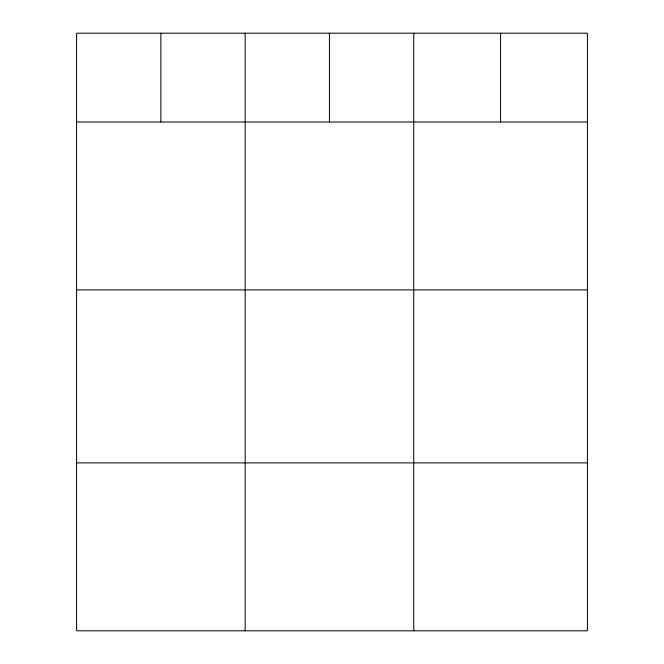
<?xml version="1.0" encoding="UTF-8"?>
<svg xmlns="http://www.w3.org/2000/svg" width="664" height="664" viewBox="0 0 664 664"><rect width="100%" height="100%" fill="white"/><g stroke="black" fill="none" stroke-linecap="round" stroke-linejoin="round"><path stroke-width="1" d="M587.416 121.993L587.416 630.8L76.584 630.8L76.584 33.2L587.416 33.2L587.416 121.993L76.584 121.993M76.584 289.902L587.416 289.902M76.584 462.891L587.416 462.891M500.573 33.2L500.573 121.993M413.73 33.2L413.73 630.8M329.444 33.2L329.444 121.993M245.157 33.2L245.157 630.8M160.871 33.2L160.871 121.993"/></g></svg>
